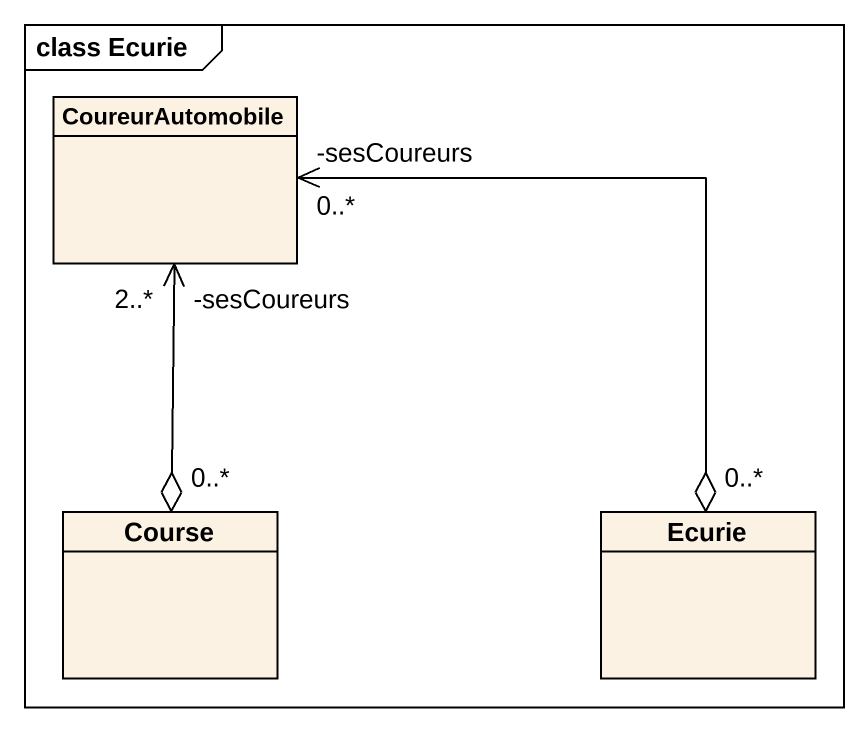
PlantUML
@startuml
mainframe class Ecurie
hide circle
hide empty members
class CoureurAutomobile
class Course
class Ecurie
CoureurAutomobile "-sesCoureurs\n2..*" <--o "0..*" Course
CoureurAutomobile "-sesCoureurs\n0..*" <--o "0..*" Ecurie
@enduml
